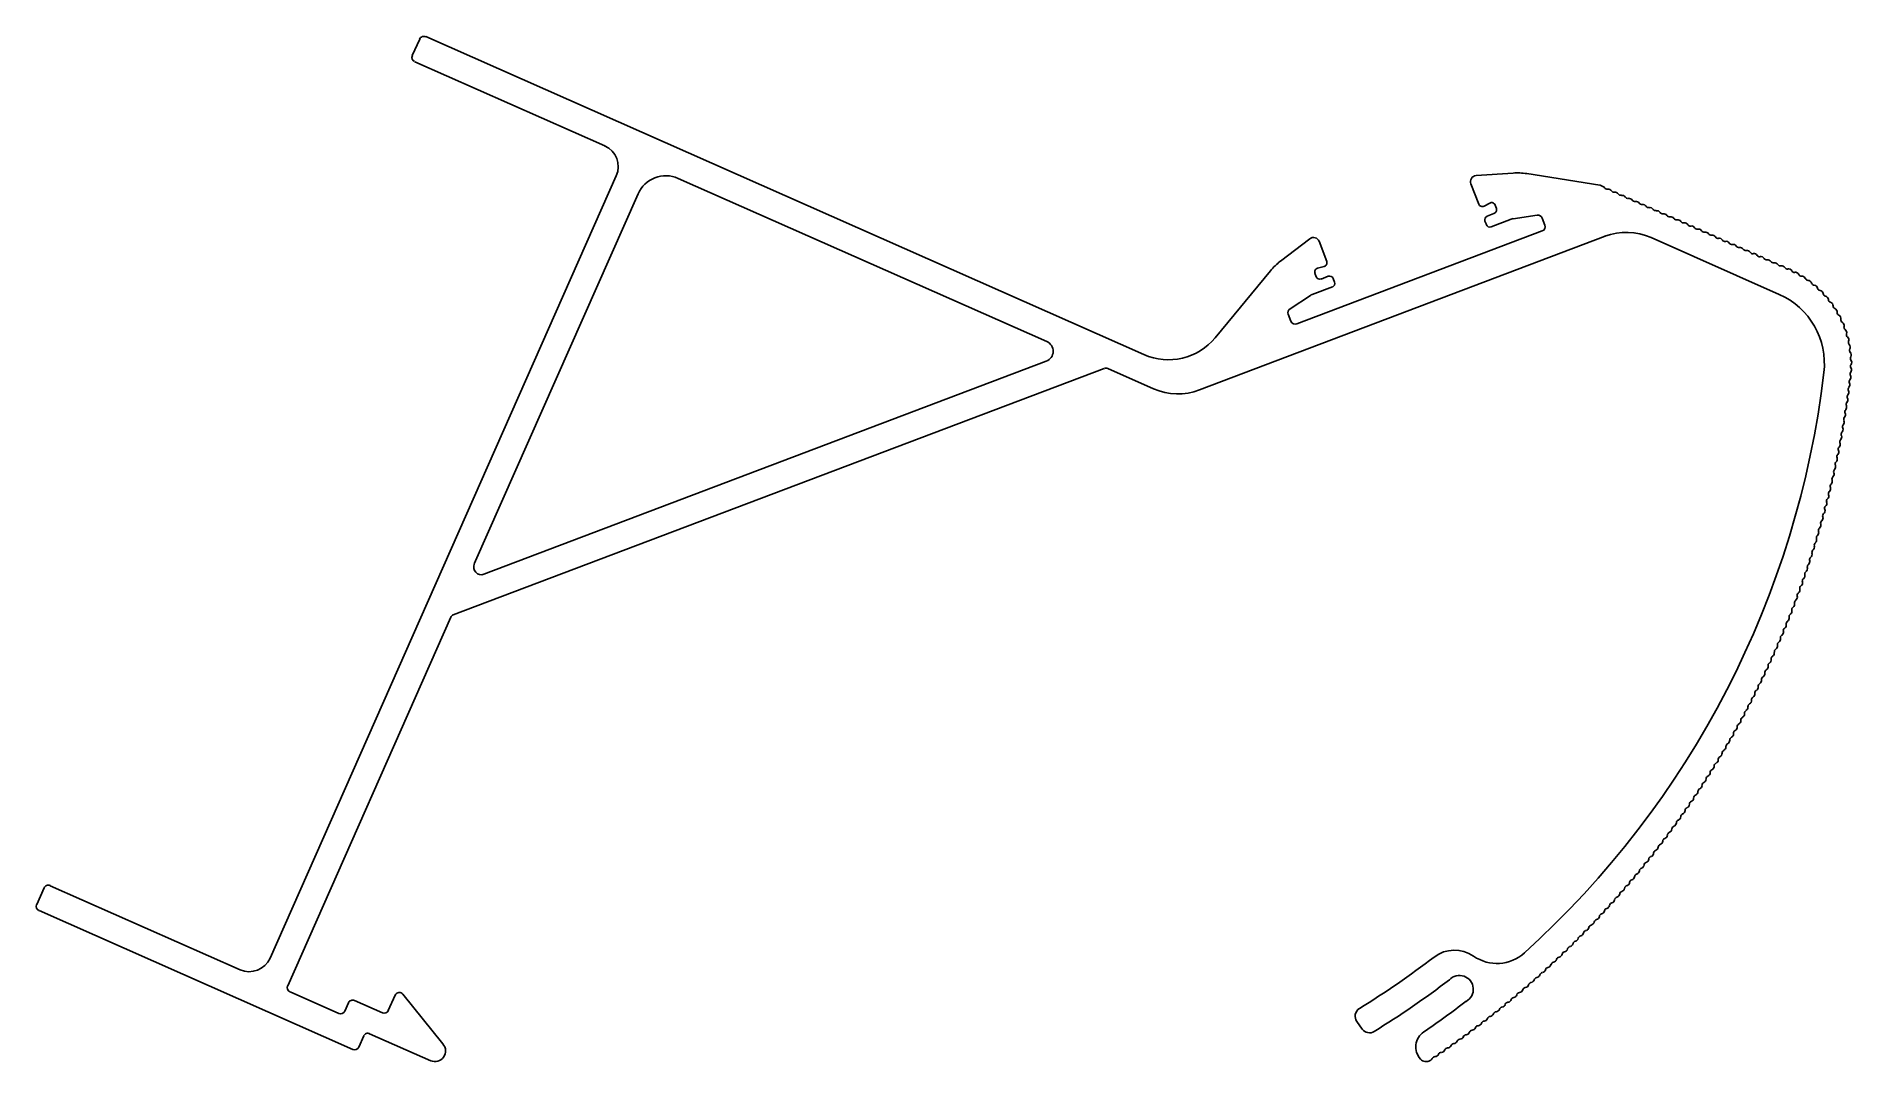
# Model space of a CAD drawing. Extents: x 2257 to 2377, y 1778 to 1846.
import ezdxf

# ---------------------------------------------------------------- set-up
doc = ezdxf.new("R2010")
doc.units = 0
doc.layers.get('0').update_dxf_attribs({"linetype": 'CONTINUOUS'})

msp = doc.modelspace()

# ---------------------------------------------------------------- linework, layer by layer
at = {"linetype": 'CONTINUOUS'}
for p, q in [((2282.78, 1845.8), (2330.13, 1824.84)), ((2282.38, 1845.64), (2281.89, 1844.55)), ((2282.05, 1844.15), (2294.58, 1838.61)), ((2295.34, 1836.63), (2272.52, 1785.05)), ((2299.42, 1836.46), (2323.73, 1825.7)), ((2352.03, 1836.64), (2354.47, 1836.81)), ((2355.37, 1836.77), (2360.2, 1836.01)), ((2285.98, 1811.04), (2296.78, 1835.44)), ((2351.69, 1836.09), (2352.21, 1834.76)), ((2360.26, 1835.99), (2360.39, 1835.93)), ((2352.94, 1834.83), (2352.56, 1834.63)), ((2352.76, 1833.97), (2353.21, 1834.14)), ((2353.03, 1833.27), (2354.35, 1833.77)), ((2353.29, 1834.7), (2353.37, 1834.47)), ((2354.48, 1833.8), (2356.07, 1834.03)), ((2356.39, 1833.84), (2356.57, 1833.38)), ((2333.8, 1822.51), (2360.54, 1832.64)), ((2340.21, 1826.86), (2356.39, 1832.99)), ((2352.62, 1833.64), (2352.71, 1833.41)), ((2341.07, 1832.48), (2339.13, 1831)), ((2341.68, 1832.31), (2342.19, 1830.98)), ((2363.57, 1832.55), (2372.02, 1828.81)), ((2338.48, 1830.37), (2334.83, 1825.95)), ((2341.41, 1830.2), (2341.5, 1829.97)), ((2341.58, 1830.53), (2342.02, 1830.65)), ((2341.23, 1828.8), (2342.56, 1829.3)), ((2341.82, 1829.82), (2342.29, 1830)), ((2342.61, 1829.86), (2342.7, 1829.62)), ((2341.11, 1828.74), (2339.77, 1827.86)), ((2339.65, 1827.5), (2339.83, 1827.04)), ((2323.69, 1824.41), (2286.62, 1810.37)), ((2284.59, 1807.68), (2327.52, 1823.93)), ((2327.75, 1823.93), (2330.76, 1822.59)), ((2284.43, 1807.52), (2273.68, 1783.23)), ((2257.13, 1788.58), (2257.61, 1789.68)), ((2258.01, 1789.83), (2270.54, 1784.29)), ((2257.28, 1788.19), (2277.97, 1779.03)), ((2273.83, 1782.83), (2277.05, 1781.41)), ((2280.76, 1782.61), (2280.31, 1781.6)), ((2281.28, 1782.67), (2283.91, 1779.4)), ((2277.69, 1782.11), (2277.44, 1781.56)), ((2278.08, 1782.26), (2279.92, 1781.45)), ((2278.69, 1779.92), (2278.36, 1779.19)), ((2279.08, 1780.07), (2283.11, 1778.29)), ((2344.17, 1780.87), (2344.52, 1780.38))]:
    msp.add_line(p, q, dxfattribs=at)
for centre, radius, start, end in [((2282.65, 1845.52), 0.3, 66.1288, 156.1288), ((2282.17, 1844.43), 0.3, 156.1288, 246.1288), ((2293.97, 1837.23), 1.5, 336.1288, 66.1288), ((2298.61, 1834.63), 2, 66.1288, 156.1288), ((2352.06, 1836.24), 0.4, 94.0395, 201.7369), ((2354.75, 1832.82), 4, 81.0188, 94.0395), ((2360.16, 1835.76), 0.25, 66.1288, 81.0188), ((2360.29, 1835.7), 0.25, 32.3798, 66.1288), ((2360.67, 1835.94), 0.2, 212.3798, 279.8778), ((2360.75, 1835.5), 0.25, 32.3798, 99.8778), ((2361.13, 1835.74), 0.2, 212.3798, 279.8778), ((2361.2, 1835.3), 0.25, 32.3798, 99.8778), ((2361.58, 1835.54), 0.2, 212.3798, 279.8778), ((2361.66, 1835.09), 0.25, 32.3798, 99.8778), ((2362.04, 1835.34), 0.2, 212.3798, 279.8778), ((2362.12, 1834.89), 0.25, 32.3798, 99.8778), ((2362.5, 1835.13), 0.2, 212.3798, 279.8778), ((2352.44, 1834.85), 0.25, 201.2403, 298.2366), ((2352.85, 1833.73), 0.25, 110.7437, 200.7437), ((2353.05, 1834.61), 0.25, 20.7437, 118.2366), ((2353.14, 1834.38), 0.25, 286.2279, 20.7437), ((2354.57, 1833.21), 0.6, 98.2294, 110.7437), ((2356.11, 1833.73), 0.3, 20.7437, 98.2294), ((2362.58, 1834.69), 0.25, 32.3798, 99.8778), ((2362.96, 1834.93), 0.2, 212.3798, 279.8778), ((2363.03, 1834.49), 0.25, 32.3798, 99.8778), ((2363.41, 1834.73), 0.2, 212.3798, 279.8778), ((2363.49, 1834.28), 0.25, 32.3798, 99.8778), ((2363.87, 1834.53), 0.2, 212.3798, 279.8778), ((2363.95, 1834.08), 0.25, 32.3798, 99.8778), ((2364.33, 1834.32), 0.2, 212.3798, 279.8778), ((2364.4, 1833.88), 0.25, 32.3798, 99.8778), ((2364.78, 1834.12), 0.2, 212.3798, 279.8778), ((2364.86, 1833.68), 0.25, 32.3798, 99.8778), ((2365.24, 1833.92), 0.2, 212.3798, 279.8778), ((2341.31, 1832.16), 0.4, 20.7437, 127.4479), ((2352.94, 1833.5), 0.25, 200.7437, 290.7437), ((2356.29, 1833.27), 0.3, 290.7437, 20.7437), ((2361.95, 1828.9), 4, 66.1288, 110.7437), ((2365.32, 1833.48), 0.25, 32.3798, 99.8778), ((2365.7, 1833.72), 0.2, 212.3798, 279.8778), ((2365.78, 1833.27), 0.25, 32.3798, 99.8778), ((2366.16, 1833.51), 0.2, 212.3798, 279.8778), ((2366.23, 1833.07), 0.25, 32.3798, 99.8778), ((2366.61, 1833.31), 0.2, 212.3798, 279.8778), ((2366.69, 1832.87), 0.25, 32.3798, 99.8778), ((2367.07, 1833.11), 0.2, 212.3798, 279.8778), ((2367.15, 1832.67), 0.25, 32.3798, 99.8778), ((2367.53, 1832.91), 0.2, 212.3798, 279.8778), ((2367.61, 1832.46), 0.25, 32.3798, 99.8778), ((2367.99, 1832.7), 0.2, 212.3798, 279.8778), ((2368.06, 1832.26), 0.25, 32.3798, 99.8778), ((2368.44, 1832.5), 0.2, 212.3798, 279.8778), ((2368.52, 1832.06), 0.25, 32.3798, 99.8778), ((2368.9, 1832.3), 0.2, 212.3798, 279.8778), ((2368.98, 1831.86), 0.25, 32.3798, 99.8778), ((2369.36, 1832.1), 0.2, 212.3798, 279.8778), ((2369.43, 1831.65), 0.25, 32.3798, 99.8778), ((2369.81, 1831.9), 0.2, 212.3798, 279.8778), ((2369.89, 1831.45), 0.25, 32.3798, 99.8778), ((2370.27, 1831.69), 0.2, 212.3798, 279.8778), ((2370.35, 1831.25), 0.25, 32.3798, 99.8778), ((2370.73, 1831.49), 0.2, 212.3798, 279.8778), ((2341.56, 1827.82), 4, 127.4479, 140.4686), ((2341.65, 1830.29), 0.25, 104.9167, 200.7437), ((2341.95, 1830.89), 0.25, 284.9167, 20.7437), ((2370.81, 1831.05), 0.25, 32.3798, 99.8778), ((2371.19, 1831.29), 0.2, 212.3798, 279.8778), ((2371.26, 1830.84), 0.25, 32.3798, 99.8778), ((2371.64, 1831.09), 0.2, 212.3798, 279.8778), ((2371.72, 1830.64), 0.25, 32.3798, 99.8778), ((2372.1, 1830.88), 0.2, 212.3798, 279.8778), ((2372.18, 1830.44), 0.25, 32.3798, 99.8778), ((2372.56, 1830.68), 0.2, 212.3798, 279.8778), ((2372.63, 1830.24), 0.25, 30.0016, 99.8778), ((2373.02, 1830.46), 0.2, 210.0016, 277.4686), ((2373.08, 1830.02), 0.25, 25.7333, 97.4686), ((2341.73, 1830.06), 0.25, 200.7437, 290.7437), ((2342.38, 1829.77), 0.25, 20.7437, 110.7437), ((2342.47, 1829.53), 0.25, 290.7437, 20.7437), ((2373.49, 1830.21), 0.2, 205.7333, 273.1758), ((2373.51, 1829.76), 0.25, 21.4595, 93.1758), ((2373.93, 1829.93), 0.2, 201.4595, 268.878), ((2373.92, 1829.48), 0.25, 17.1868, 88.878), ((2374.35, 1829.61), 0.2, 197.1868, 264.5817), ((2374.31, 1829.16), 0.25, 12.8661, 84.5817), ((2374.75, 1829.26), 0.2, 192.8661, 260.334), ((2374.67, 1828.82), 0.25, 8.7013, 80.334), ((2339.93, 1827.61), 0.3, 123.2581, 200.7437), ((2341.44, 1828.24), 0.6, 110.7437, 123.2581), ((2370, 1824.24), 5, 353.2563, 66.1288), ((2375.12, 1828.89), 0.2, 188.7013, 255.9533), ((2375.01, 1828.45), 0.25, 4.166, 75.9533), ((2375.46, 1828.48), 0.2, 184.166, 251.7692), ((2375.32, 1828.05), 0.252, 0.4522, 71.7692), ((2375.77, 1828.06), 0.2, 180.4522, 247.1841), ((2375.59, 1827.64), 0.25, 355.8105, 67.1841), ((2340.11, 1827.15), 0.3, 200.7437, 290.7437), ((2376.04, 1827.61), 0.2, 175.8105, 243.1024), ((2375.84, 1827.21), 0.25, 351.1129, 63.1024), ((2376.28, 1827.14), 0.2, 171.1129, 238.3507), ((2376.05, 1826.76), 0.25, 346.8145, 58.3507), ((2376.49, 1826.65), 0.2, 166.8145, 233.9884), ((2323.45, 1825.06), 0.7, 290.7437, 66.1288), ((2331.75, 1828.5), 4, 246.1288, 320.4686), ((2376.22, 1826.29), 0.25, 342.443, 53.9884), ((2376.65, 1826.15), 0.2, 162.443, 229.6949), ((2376.36, 1825.81), 0.25, 338.0836, 49.6949), ((2376.78, 1825.64), 0.2, 158.0836, 225.294), ((2376.46, 1825.32), 0.25, 333.8085, 45.294), ((2376.86, 1825.12), 0.2, 153.8085, 220.9218), ((2376.52, 1824.83), 0.25, 329.4396, 40.9218), ((2376.91, 1824.6), 0.2, 149.4396, 216.4354), ((2376.92, 1824.08), 0.2, 145.2054, 212.0696), ((2376.55, 1824.33), 0.25, 325.2054, 36.4354), ((2327.63, 1823.65), 0.3, 66.1288, 110.7437), ((2314.1, 1830.85), 61.29, 312.1342, 353.2563), ((2376.83, 1823.05), 0.2, 139.3119, 206.5066), ((2376.49, 1823.34), 0.25, 319.3119, 28.1082), ((2376.89, 1823.55), 0.2, 140.7261, 208.1082), ((2376.54, 1823.84), 0.25, 320.7261, 32.0696), ((2332.38, 1826.25), 4, 246.1288, 290.7437), ((2376.29, 1821.86), 0.25, 317.9497, 25.5985), ((2376.7, 1822.05), 0.2, 138.4038, 205.5985), ((2376.36, 1822.35), 0.25, 318.4038, 26.0525), ((2376.77, 1822.55), 0.2, 138.8579, 206.0525), ((2376.43, 1822.85), 0.25, 318.8579, 26.5066), ((2376.47, 1820.57), 0.2, 137.0415, 204.2362), ((2376.14, 1820.88), 0.25, 317.0415, 24.6903), ((2376.55, 1821.06), 0.2, 137.4956, 204.6903), ((2376.22, 1821.37), 0.25, 317.4956, 25.1444), ((2376.63, 1821.56), 0.2, 137.9497, 205.1444), ((2375.89, 1819.4), 0.25, 315.6793, 23.328), ((2376.3, 1819.58), 0.2, 136.1334, 203.328), ((2375.98, 1819.89), 0.25, 316.1334, 23.7821), ((2376.39, 1820.08), 0.2, 136.5874, 203.7821), ((2376.06, 1820.38), 0.25, 316.5874, 24.2362), ((2376.02, 1818.11), 0.2, 134.7711, 201.9658), ((2375.7, 1818.43), 0.25, 314.7711, 22.4199), ((2376.11, 1818.6), 0.2, 135.2252, 202.4199), ((2375.8, 1818.91), 0.25, 315.2252, 22.874), ((2376.21, 1819.09), 0.2, 135.6793, 202.874), ((2375.39, 1816.96), 0.25, 313.4089, 21.0576), ((2375.81, 1817.13), 0.2, 133.863, 201.0576), ((2375.49, 1817.45), 0.25, 313.863, 21.5117), ((2375.91, 1817.62), 0.2, 134.317, 201.5117), ((2375.6, 1817.94), 0.25, 314.317, 21.9658), ((2375.46, 1815.66), 0.2, 132.5007, 199.6954), ((2375.16, 1816), 0.25, 312.5007, 20.1495), ((2375.58, 1816.15), 0.2, 132.9548, 200.1495), ((2375.27, 1816.48), 0.25, 312.9548, 20.6036), ((2375.7, 1816.64), 0.2, 133.4089, 200.6036), ((2374.79, 1814.55), 0.25, 311.1385, 18.7872), ((2375.21, 1814.69), 0.2, 131.5925, 198.7872), ((2374.91, 1815.03), 0.25, 311.5925, 19.2413), ((2375.34, 1815.18), 0.2, 132.0466, 199.2413), ((2375.04, 1815.51), 0.25, 312.0466, 19.6954), ((2374.52, 1813.59), 0.25, 310.2303, 17.8791), ((2374.95, 1813.73), 0.2, 130.6844, 197.8791), ((2374.66, 1814.07), 0.25, 310.6844, 18.3331), ((2375.08, 1814.21), 0.2, 131.1385, 198.3331), ((2374.09, 1812.16), 0.25, 308.8681, 16.5168), ((2374.53, 1812.28), 0.2, 129.3221, 196.5168), ((2374.24, 1812.63), 0.25, 309.3221, 16.9709), ((2374.67, 1812.76), 0.2, 129.7762, 196.9709), ((2374.38, 1813.11), 0.25, 309.7762, 17.425), ((2374.81, 1813.24), 0.2, 130.2303, 197.425), ((2286.44, 1810.83), 0.5, 156.1288, 290.7437), ((2373.79, 1811.21), 0.25, 307.9599, 15.6087), ((2374.22, 1811.33), 0.2, 128.414, 195.6087), ((2373.94, 1811.68), 0.25, 308.414, 16.0627), ((2374.38, 1811.81), 0.2, 128.8681, 196.0627), ((2373.31, 1809.79), 0.25, 306.5976, 14.2464), ((2373.74, 1809.91), 0.2, 127.0517, 194.2464), ((2373.47, 1810.26), 0.25, 307.0517, 14.7005), ((2373.91, 1810.38), 0.2, 127.5058, 194.7005), ((2373.63, 1810.74), 0.25, 307.5058, 15.1546), ((2374.07, 1810.85), 0.2, 127.9599, 195.1546), ((2373.23, 1808.49), 0.2, 125.6895, 192.8842), ((2372.97, 1808.86), 0.25, 305.6895, 13.3382), ((2373.4, 1808.96), 0.2, 126.1436, 193.3382), ((2373.14, 1809.33), 0.25, 306.1436, 13.7923), ((2373.57, 1809.43), 0.2, 126.5976, 193.7923), ((2284.7, 1807.4), 0.3, 110.7437, 156.1288), ((2372.43, 1807.47), 0.25, 304.3272, 11.976), ((2372.87, 1807.56), 0.2, 124.7813, 191.976), ((2372.61, 1807.93), 0.25, 304.7813, 12.4301), ((2373.05, 1808.03), 0.2, 125.2354, 192.4301), ((2372.79, 1808.39), 0.25, 305.2354, 12.8842), ((2372.3, 1806.17), 0.2, 123.4191, 190.6137), ((2372.05, 1806.54), 0.25, 303.4191, 11.0678), ((2372.49, 1806.63), 0.2, 123.8732, 191.0678), ((2372.24, 1807), 0.25, 303.8732, 11.5219), ((2372.68, 1807.09), 0.2, 124.3272, 191.5219), ((2371.45, 1805.17), 0.25, 302.0568, 9.7056), ((2371.9, 1805.25), 0.2, 122.5109, 189.7056), ((2371.66, 1805.63), 0.25, 302.5109, 10.1597), ((2372.1, 1805.71), 0.2, 122.965, 190.1597), ((2371.85, 1806.09), 0.25, 302.965, 10.6137), ((2370.83, 1803.82), 0.25, 300.6946, 8.3433), ((2371.27, 1803.88), 0.2, 121.1487, 188.3433), ((2371.04, 1804.27), 0.25, 301.1487, 8.7974), ((2371.48, 1804.34), 0.2, 121.6027, 188.7974), ((2371.25, 1804.72), 0.25, 301.6027, 9.2515), ((2371.69, 1804.79), 0.2, 122.0568, 189.2515), ((2370.61, 1802.53), 0.2, 119.7864, 186.9811), ((2370.39, 1802.92), 0.25, 299.7864, 7.4352), ((2370.84, 1802.98), 0.2, 120.2405, 187.4352), ((2370.61, 1803.37), 0.25, 300.2405, 7.8893), ((2371.06, 1803.43), 0.2, 120.6946, 187.8893), ((2369.71, 1801.59), 0.25, 298.4242, 6.0729), ((2370.16, 1801.64), 0.2, 118.8783, 186.0729), ((2369.94, 1802.03), 0.25, 298.8783, 6.527), ((2370.39, 1802.08), 0.2, 119.3323, 186.527), ((2370.17, 1802.48), 0.25, 299.3323, 6.9811), ((2369, 1800.28), 0.25, 297.0619, 4.7107), ((2369.45, 1800.31), 0.2, 117.516, 184.7107), ((2369.24, 1800.71), 0.25, 297.516, 5.1648), ((2369.69, 1800.75), 0.2, 117.9701, 185.1648), ((2369.48, 1801.15), 0.25, 297.9701, 5.6188), ((2369.93, 1801.2), 0.2, 118.4242, 185.6188), ((2368.71, 1799.01), 0.2, 116.1538, 183.3484), ((2368.51, 1799.41), 0.25, 296.1538, 3.8025), ((2368.96, 1799.44), 0.2, 116.6078, 183.8025), ((2368.76, 1799.84), 0.25, 296.6078, 4.2566), ((2369.2, 1799.88), 0.2, 117.0619, 184.2566), ((2367.93, 1797.72), 0.2, 114.7915, 181.9862), ((2367.75, 1798.13), 0.25, 294.7915, 2.4403), ((2368.2, 1798.15), 0.2, 115.2456, 182.4403), ((2368, 1798.55), 0.25, 295.2456, 2.8944), ((2368.45, 1798.57), 0.2, 115.6997, 182.8944), ((2368.26, 1798.98), 0.25, 295.6997, 3.3484), ((2366.95, 1796.86), 0.25, 293.4293, 1.078), ((2367.4, 1796.87), 0.2, 113.8834, 181.078), ((2367.22, 1797.28), 0.25, 293.8834, 1.5321), ((2367.67, 1797.29), 0.2, 114.3374, 181.5321), ((2367.48, 1797.7), 0.25, 294.3374, 1.9862), ((2366.13, 1795.61), 0.25, 292.067, 359.7158), ((2366.58, 1795.61), 0.2, 112.5211, 179.7158), ((2366.41, 1796.03), 0.25, 292.5211, 0.1699), ((2366.86, 1796.03), 0.2, 112.9752, 180.1699), ((2366.68, 1796.44), 0.25, 292.9752, 0.6239), ((2367.13, 1796.45), 0.2, 113.4293, 180.6239), ((2365.28, 1794.39), 0.25, 290.7048, 358.3535), ((2365.73, 1794.37), 0.2, 111.1589, 178.3535), ((2365.56, 1794.79), 0.25, 291.1589, 358.8076), ((2366.01, 1794.78), 0.2, 111.6129, 178.8076), ((2365.85, 1795.2), 0.25, 291.6129, 359.2617), ((2366.3, 1795.2), 0.2, 112.067, 179.2617), ((2364.4, 1793.18), 0.25, 289.3425, 356.9913), ((2364.85, 1793.16), 0.2, 109.7966, 176.9913), ((2364.69, 1793.58), 0.25, 289.7966, 357.4454), ((2365.14, 1793.56), 0.2, 110.2507, 177.4454), ((2364.99, 1793.98), 0.25, 290.2507, 357.8995), ((2365.44, 1793.97), 0.2, 110.7048, 177.8995), ((2363.49, 1791.99), 0.25, 287.9803, 355.629), ((2363.93, 1791.96), 0.2, 108.4344, 175.629), ((2363.79, 1792.39), 0.25, 288.4344, 356.0831), ((2364.24, 1792.36), 0.2, 108.8885, 176.0831), ((2364.1, 1792.78), 0.25, 288.8885, 356.5372), ((2364.54, 1792.76), 0.2, 109.3425, 176.5372), ((2362.55, 1790.83), 0.25, 286.618, 354.2668), ((2363, 1790.79), 0.2, 107.0721, 174.2668), ((2362.86, 1791.22), 0.25, 287.0721, 354.7209), ((2363.31, 1791.18), 0.2, 107.5262, 174.7209), ((2363.18, 1791.6), 0.25, 287.5262, 355.175), ((2363.62, 1791.57), 0.2, 107.9803, 175.175), ((2257.89, 1789.56), 0.3, 66.1288, 156.1288), ((2361.58, 1789.69), 0.25, 285.2558, 352.9046), ((2362.03, 1789.64), 0.2, 105.7099, 172.9046), ((2361.91, 1790.07), 0.25, 285.7099, 353.3586), ((2362.35, 1790.02), 0.2, 106.164, 173.3586), ((2362.23, 1790.45), 0.25, 286.164, 353.8127), ((2362.68, 1790.4), 0.2, 106.618, 173.8127), ((2257.4, 1788.46), 0.3, 156.1288, 246.1288), ((2360.7, 1788.14), 0.2, 103.8935, 171.0882), ((2360.59, 1788.57), 0.25, 283.8935, 351.5423), ((2361.04, 1788.51), 0.2, 104.3476, 171.5423), ((2360.92, 1788.94), 0.25, 284.3476, 351.9964), ((2361.37, 1788.88), 0.2, 104.8017, 171.9964), ((2361.26, 1789.32), 0.25, 284.8017, 352.4505), ((2361.7, 1789.26), 0.2, 105.2558, 172.4505), ((2359.23, 1787.12), 0.25, 282.0772, 349.726), ((2359.67, 1787.04), 0.2, 102.5313, 169.726), ((2359.57, 1787.48), 0.25, 282.5313, 350.1801), ((2360.02, 1787.4), 0.2, 102.9854, 170.1801), ((2359.92, 1787.84), 0.25, 282.9854, 350.6341), ((2360.36, 1787.77), 0.2, 103.4395, 170.6341), ((2360.25, 1788.21), 0.25, 283.4395, 351.0882), ((2358.18, 1786.06), 0.25, 280.715, 348.3637), ((2358.62, 1785.97), 0.2, 101.1691, 168.3637), ((2358.53, 1786.41), 0.25, 281.1691, 348.8178), ((2358.97, 1786.32), 0.2, 101.6231, 168.8178), ((2358.88, 1786.77), 0.25, 281.6231, 349.2719), ((2359.32, 1786.68), 0.2, 102.0772, 169.2719), ((2271.14, 1785.66), 1.5, 246.1288, 336.1288), ((2314.22, 1830.76), 57.54, 301.5691, 307.5262), ((2350.61, 1783.38), 2.2, 55.1899, 127.5262), ((2353.41, 1787.4), 2.7, 235.1899, 312.1342), ((2357.17, 1784.58), 0.2, 99.3527, 166.5474), ((2357.1, 1785.03), 0.25, 279.3527, 347.0015), ((2357.54, 1784.92), 0.2, 99.8068, 167.0015), ((2357.46, 1785.37), 0.25, 279.8068, 347.4556), ((2357.9, 1785.27), 0.2, 100.2609, 167.4556), ((2357.82, 1785.71), 0.25, 280.2609, 347.9097), ((2358.26, 1785.62), 0.2, 100.715, 167.9097), ((2314.22, 1830.76), 59.34, 301.6126, 307.413), ((2350.94, 1783), 0.911, 298.9576, 136.7648), ((2355.62, 1783.69), 0.25, 277.5364, 345.1852), ((2356.06, 1783.57), 0.2, 97.9905, 165.1852), ((2356, 1784.02), 0.25, 277.9905, 345.6392), ((2356.43, 1783.9), 0.2, 98.4446, 165.6392), ((2356.37, 1784.35), 0.25, 278.4446, 346.0933), ((2356.8, 1784.24), 0.2, 98.8986, 166.0933), ((2356.73, 1784.69), 0.25, 278.8986, 346.5474), ((2273.95, 1783.11), 0.3, 156.1288, 246.1288), ((2281.04, 1782.49), 0.3, 35.5755, 156.1288), ((2354.11, 1782.39), 0.25, 275.7201, 343.3688), ((2354.54, 1782.26), 0.2, 96.1742, 163.3688), ((2354.49, 1782.71), 0.25, 276.1742, 343.8229), ((2354.92, 1782.59), 0.2, 96.6282, 163.8229), ((2354.87, 1783.03), 0.25, 276.6282, 344.277), ((2355.3, 1782.91), 0.2, 97.0823, 164.277), ((2355.25, 1783.36), 0.25, 277.0823, 344.7311), ((2355.68, 1783.24), 0.2, 97.5364, 164.7311), ((2277.17, 1781.68), 0.3, 246.1288, 336.1288), ((2277.96, 1781.99), 0.3, 66.1288, 156.1288), ((2280.04, 1781.72), 0.3, 246.1288, 336.1288), ((2344.66, 1781.22), 0.6, 121.5691, 215.815), ((2314.22, 1830.76), 61.14, 304.1972, 307.4262), ((2352.98, 1781.01), 0.2, 94.3578, 161.5525), ((2352.94, 1781.46), 0.25, 274.3578, 342.0066), ((2353.37, 1781.32), 0.2, 94.8119, 162.0066), ((2353.34, 1781.77), 0.25, 274.8119, 342.4607), ((2353.76, 1781.63), 0.2, 95.266, 162.4607), ((2353.72, 1782.08), 0.25, 275.266, 342.9147), ((2354.15, 1781.95), 0.2, 95.7201, 162.9147), ((2278.96, 1779.8), 0.3, 66.1288, 156.1288), ((2345.01, 1780.73), 0.6, 215.815, 301.6126), ((2349.26, 1779.2), 1.2, 124.1972, 222.0516), ((2351.38, 1779.8), 0.2, 92.5415, 159.7362), ((2351.36, 1780.25), 0.25, 272.5415, 340.1903), ((2351.78, 1780.1), 0.2, 92.9956, 160.1903), ((2351.76, 1780.55), 0.25, 272.9956, 340.6443), ((2352.18, 1780.4), 0.2, 93.4497, 160.6443), ((2352.16, 1780.85), 0.25, 273.4497, 341.0984), ((2352.58, 1780.7), 0.2, 93.9037, 161.0984), ((2352.55, 1781.15), 0.25, 273.9037, 341.5525), ((2278.09, 1779.31), 0.3, 246.1288, 336.1288), ((2283.39, 1778.93), 0.7, 246.1288, 42.0935), ((2349.33, 1778.81), 0.25, 270.2711, 337.9198), ((2349.74, 1778.64), 0.2, 90.7252, 157.9198), ((2349.74, 1779.09), 0.25, 270.7252, 338.3739), ((2350.16, 1778.93), 0.2, 91.1793, 158.3739), ((2350.15, 1779.38), 0.25, 271.1793, 338.828), ((2350.57, 1779.22), 0.2, 91.6333, 158.828), ((2350.55, 1779.67), 0.25, 271.6333, 339.2821), ((2350.97, 1779.51), 0.2, 92.0874, 159.2821), ((2350.96, 1779.96), 0.25, 272.0874, 339.7362), ((2348.74, 1778.73), 0.501, 222.0089, 302.4449), ((2348.91, 1778.54), 0.25, 292.255, 337.4658), ((2349.33, 1778.36), 0.2, 90.2711, 157.4658)]:
    msp.add_arc(centre, radius, start, end, dxfattribs=at)

doc.saveas('drawing.dxf')
